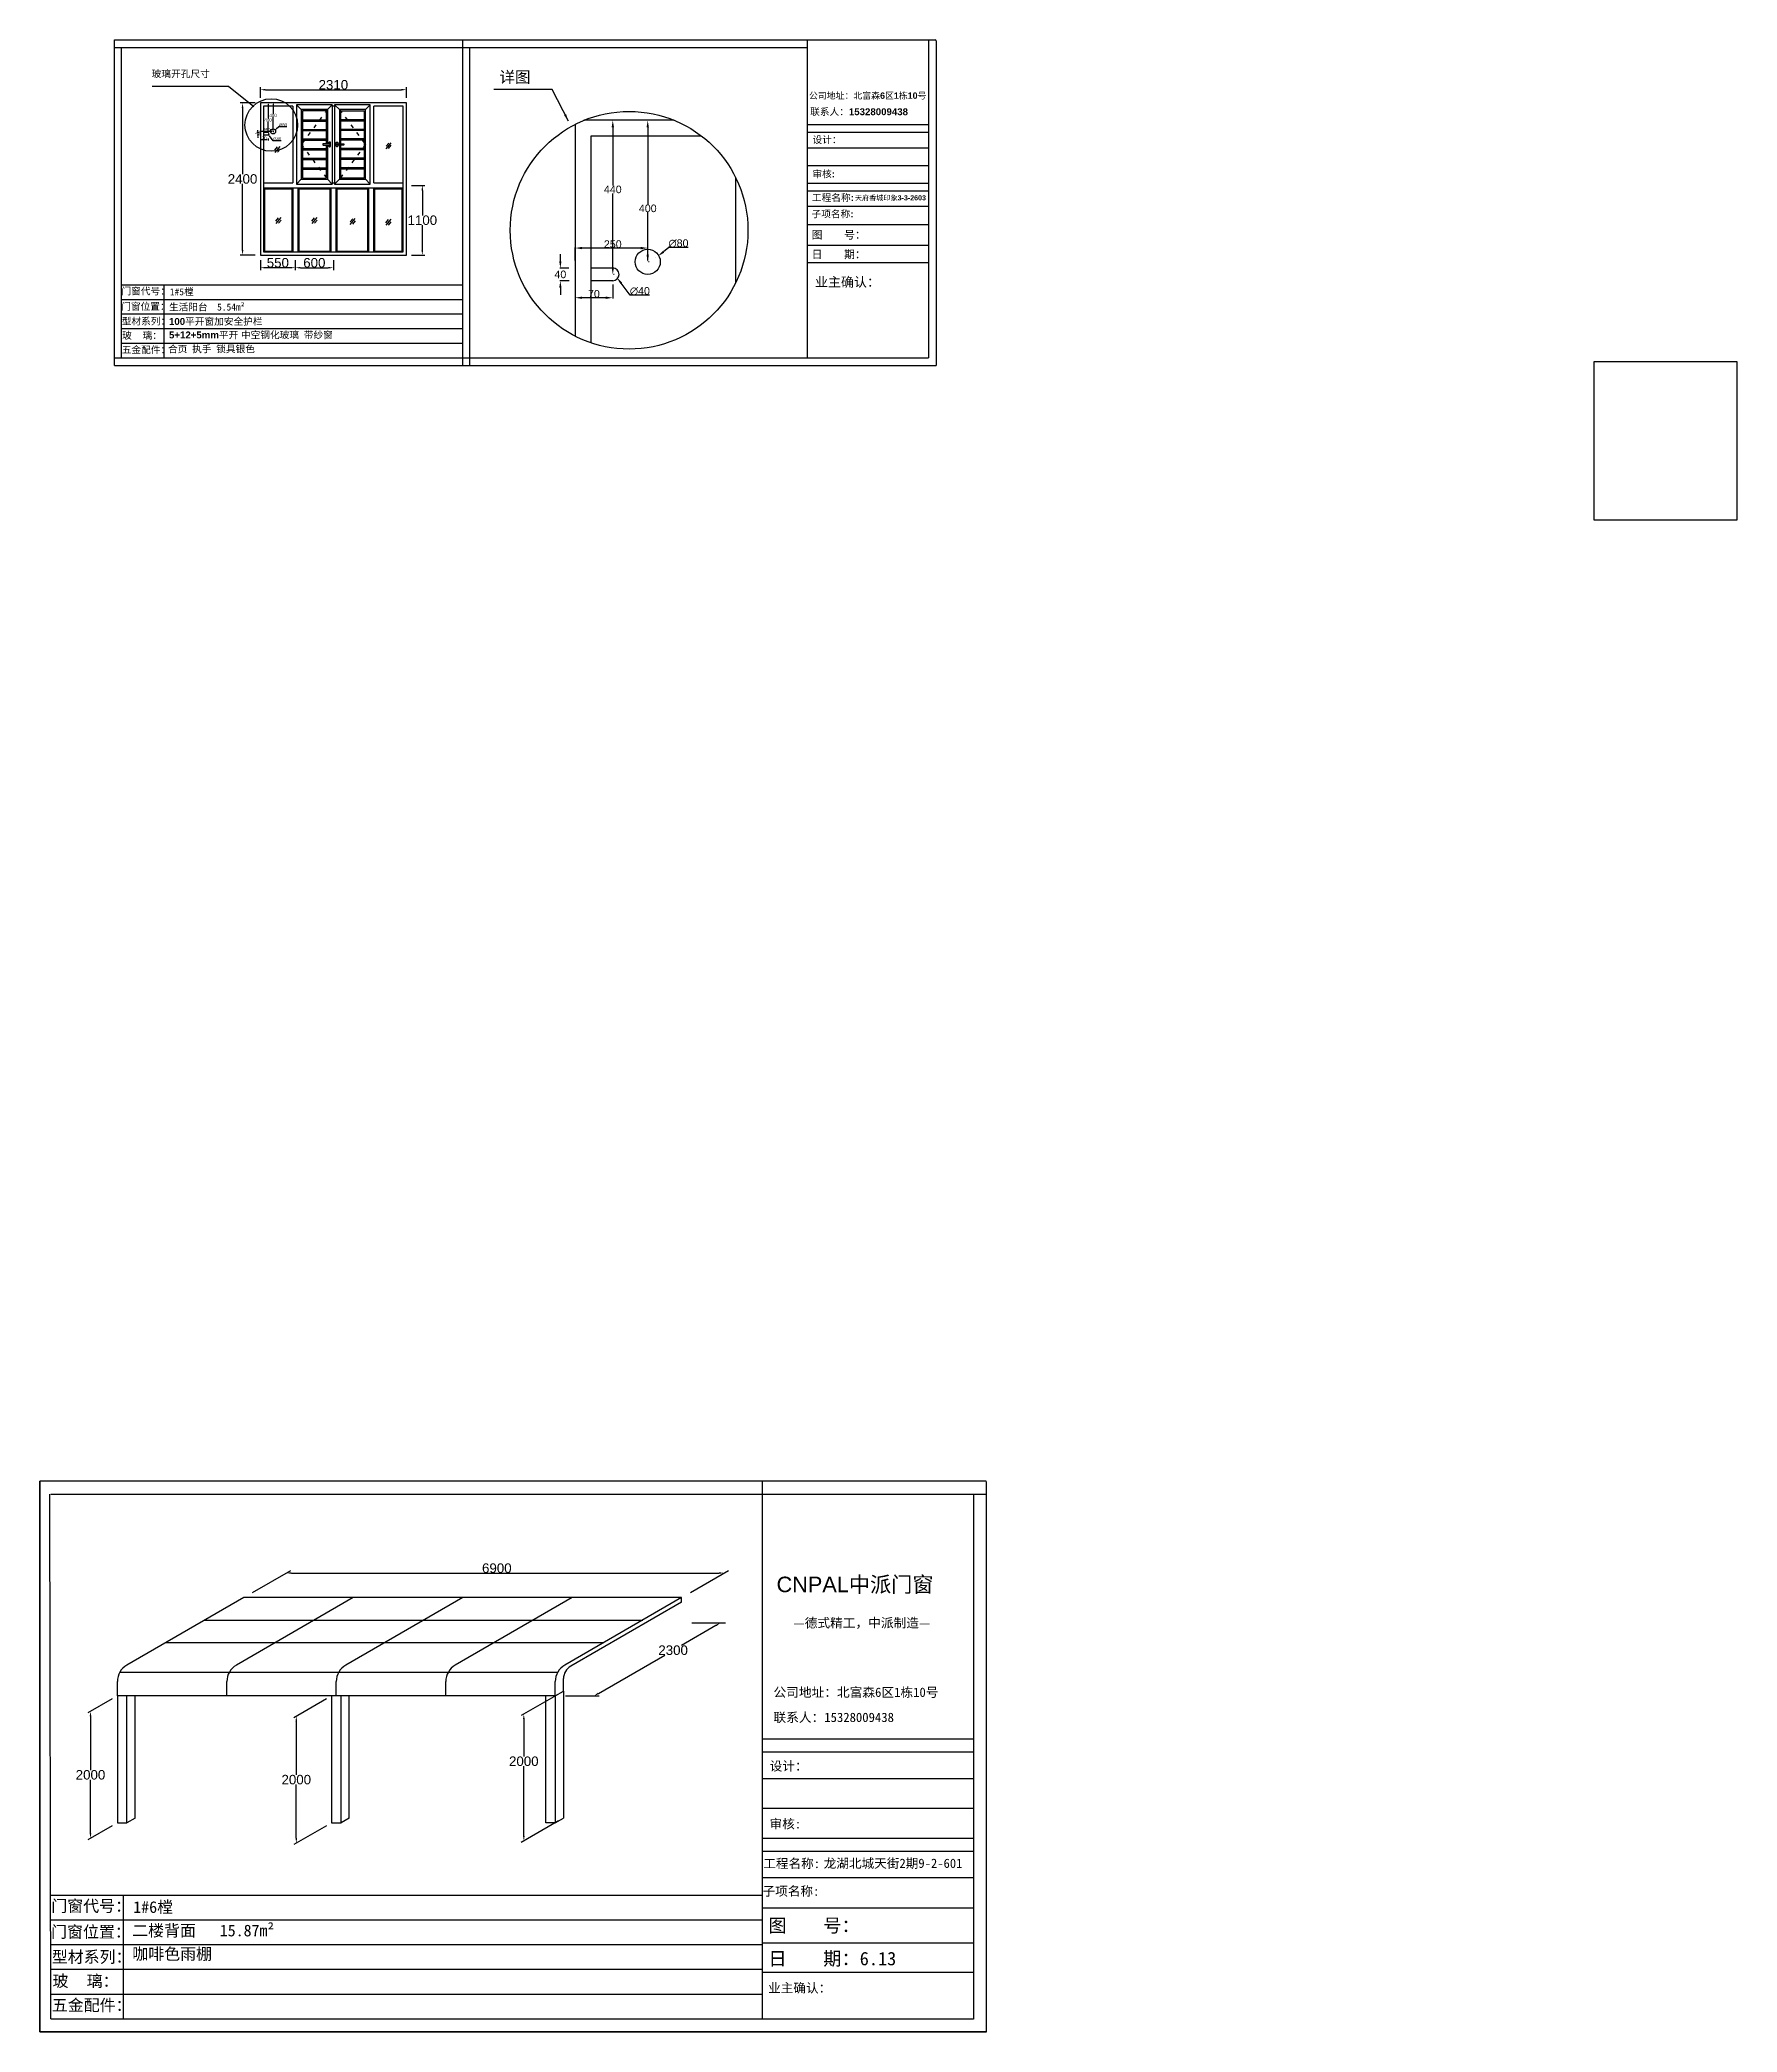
# Model space of a CAD drawing. Header units: inches. Extents: x -138455 to 599497, y -747149 to 13167.
# Drawn here: x 232250 to 258996, y -112928 to -81530 of the extents above; entities that cross this region are included whole.
import ezdxf

# ---------------------------------------------------------------- set-up
doc = ezdxf.new("R2010")
doc.units = ezdxf.units.IN
doc.header["$MEASUREMENT"] = 0
doc.header["$PDMODE"] = 35
doc.header["$PDSIZE"] = -3
doc.linetypes.add('ACAD_ISO03W100', pattern=[30, 12, -18])
doc.layers.add('0 @ 1', color=7, linetype='Continuous')
doc.styles.add('Annotative', font='arialbd.ttf')
doc.styles.add('MtXpl_', font='')
doc.styles.get("Standard").update_dxf_attribs({"font": 'arial.ttf'})
doc.styles.get('MtXpl_').set_extended_font_data('SimSun')
doc.dimstyles.get("Standard").update_dxf_attribs({"dimtxt": 80, "dimasz": 70, "dimexe": 40, "dimexo": 80, "dimgap": 0, "dimtad": 1, "dimtih": 1, "dimtoh": 1, "dimdec": 0, "dimzin": 0, "dimdsep": 46, "dimtxsty": 'Standard', "dimcen": 0.09, "dimadec": 0, "dimazin": 0, "dimtfac": 1, "dimtdec": 0, "dimtofl": 0, "dimtmove": 0, "dimatfit": 3, "dimfxl": 0, "dimtolj": 1, "dimtzin": 0, "dimarcsym": 0})

# ---------------------------------------------------------------- blocks, each defined once
blk = doc.blocks.new('*D203')
at = {"color": 0, "lineweight": -2, "transparency": 16777216}
for p, q in [((241498, -91207), (241498, -91365)), ((241968, -91325), (241578, -91325)), ((242048, -91207), (242048, -91365))]:
    blk.add_line(p, q, dxfattribs=at)
at = {"color": 0, "transparency": 16777216}
for points in [[(241578, -91312), (241578, -91338), (241498, -91325)], [(241968, -91312), (241968, -91338), (242048, -91325)]]:
    blk.add_solid(points, dxfattribs=at)
at = {"layer": 'Defpoints', "color": 0, "transparency": 16777216}
for p in [(241498, -91127), (241498, -91325), (242048, -91127)]:
    blk.add_point(p, dxfattribs=at)
at = {"color": 0, "transparency": 16777216, "insert": (241773, -91248), "char_height": 150, "attachment_point": 5}
blk.add_mtext('\\A1;550', dxfattribs=at)
blk = doc.blocks.new('*D204')
at = {"color": 0, "lineweight": -2, "transparency": 16777216}
for p, q in [((243878, -90027), (244090, -90027)), ((244050, -90107), (244050, -90500)), ((244050, -91047), (244050, -90653)), ((243878, -91127), (244090, -91127))]:
    blk.add_line(p, q, dxfattribs=at)
at = {"color": 0, "transparency": 16777216}
for points in [[(244036, -90107), (244063, -90107), (244050, -90027)], [(244036, -91047), (244063, -91047), (244050, -91127)]]:
    blk.add_solid(points, dxfattribs=at)
at = {"layer": 'Defpoints', "color": 0, "transparency": 16777216}
for p in [(243798, -90027), (243798, -91127), (244050, -91127)]:
    blk.add_point(p, dxfattribs=at)
at = {"color": 0, "transparency": 16777216, "insert": (244050, -90577), "char_height": 150, "attachment_point": 5}
blk.add_mtext('\\A1;1100', dxfattribs=at)
blk = doc.blocks.new('*D205')
at = {"color": 0, "lineweight": -2, "transparency": 16777216}
for p, q in [((241498, -88647), (241498, -88480)), ((241578, -88520), (243718, -88520)), ((243798, -88647), (243798, -88480))]:
    blk.add_line(p, q, dxfattribs=at)
at = {"color": 0, "transparency": 16777216}
for points in [[(241578, -88506), (241578, -88533), (241498, -88520)], [(243718, -88506), (243718, -88533), (243798, -88520)]]:
    blk.add_solid(points, dxfattribs=at)
at = {"layer": 'Defpoints', "color": 0, "transparency": 16777216}
for p in [(243798, -88520), (241498, -88727), (243798, -88727)]:
    blk.add_point(p, dxfattribs=at)
at = {"color": 0, "transparency": 16777216, "insert": (242648, -88443), "char_height": 150, "attachment_point": 5}
blk.add_mtext('\\A1;2310', dxfattribs=at)
blk = doc.blocks.new('123as')
at = {"color": 0}
for p, q in [((90189, 51387), (90252, 51462)), ((90194, 51330), (90312, 51470)), ((90251, 51335), (90314, 51410))]:
    blk.add_line(p, q, dxfattribs=at)
blk = doc.blocks.new('dzcs')
blk.add_lwpolyline([(142096, -3328), (142196, -3328, 0.414214), (142206, -3318), (142206, -3318, 0.414214), (142196, -3308), (142096, -3308, 0.414214), (142086, -3318), (142086, -3318, 0.414214)], format="xyb", close=True)
blk.add_lwpolyline([(142182, -3328), (142182, -3342, 0.414214), (142196, -3355), (142196, -3355, 0.414214), (142209, -3342), (142209, -3294, 0.414214), (142196, -3280), (142196, -3280, 0.414214), (142182, -3294), (142182, -3308)], format="xyb")
blk = doc.blocks.new('*D193')
at = {"color": 0, "lineweight": -2, "transparency": 16777216}
for p, q in [((241418, -88727), (241177, -88727)), ((241217, -88807), (241217, -89850)), ((241217, -91047), (241217, -90003)), ((241418, -91127), (241177, -91127))]:
    blk.add_line(p, q, dxfattribs=at)
at = {"color": 0, "transparency": 16777216}
for points in [[(241204, -88807), (241230, -88807), (241217, -88727)], [(241204, -91047), (241230, -91047), (241217, -91127)]]:
    blk.add_solid(points, dxfattribs=at)
at = {"layer": 'Defpoints', "color": 0, "transparency": 16777216}
for p in [(241498, -88727), (241217, -91127), (241498, -91127)]:
    blk.add_point(p, dxfattribs=at)
at = {"color": 0, "transparency": 16777216, "insert": (241217, -89927), "char_height": 150, "attachment_point": 5}
blk.add_mtext('\\A1;2400', dxfattribs=at)
blk = doc.blocks.new('*D194')
at = {"color": 0, "lineweight": -2, "transparency": 16777216}
for p, q in [((242048, -91287), (242048, -91365)), ((242128, -91325), (242568, -91325)), ((242648, -91207), (242648, -91365))]:
    blk.add_line(p, q, dxfattribs=at)
at = {"color": 0, "transparency": 16777216}
for points in [[(242128, -91312), (242128, -91338), (242048, -91325)], [(242568, -91312), (242568, -91338), (242648, -91325)]]:
    blk.add_solid(points, dxfattribs=at)
at = {"layer": 'Defpoints', "color": 0, "transparency": 16777216}
for p in [(242048, -91207), (242648, -91127), (242648, -91325)]:
    blk.add_point(p, dxfattribs=at)
at = {"color": 0, "transparency": 16777216, "insert": (242348, -91248), "char_height": 150, "attachment_point": 5}
blk.add_mtext('\\A1;600', dxfattribs=at)
blk = doc.blocks.new('*D206')
at = {"color": 0, "lineweight": -2, "transparency": 16777216}
for p, q in [((241789, -89105), (241745, -89140)), ((241915, -89105), (241789, -89105)), ((241698, -89177), (241698, -89177)), ((241698, -89177), (241698, -89177))]:
    blk.add_line(p, q, dxfattribs=at)
at = {"color": 0, "transparency": 16777216}
blk.add_solid([(241743, -89137), (241747, -89142), (241729, -89152)], dxfattribs=at)
at = {"layer": 'Defpoints', "color": 0, "transparency": 16777216}
for p in [(241729, -89152), (241667, -89202)]:
    blk.add_point(p, dxfattribs=at)
at = {"color": 0, "transparency": 16777216, "insert": (241852, -89078), "char_height": 50, "attachment_point": 5}
blk.add_mtext('\\A1;∅80', dxfattribs=at)
blk = doc.blocks.new('*D207')
at = {"color": 0, "lineweight": -2, "transparency": 16777216}
for p, q in [((241618, -89217), (241618, -89217)), ((241618, -89217), (241618, -89217)), ((241699, -89324), (241642, -89249)), ((241825, -89324), (241699, -89324))]:
    blk.add_line(p, q, dxfattribs=at)
at = {"color": 0, "transparency": 16777216}
blk.add_solid([(241645, -89247), (241640, -89251), (241630, -89233)], dxfattribs=at)
at = {"layer": 'Defpoints', "color": 0, "transparency": 16777216}
for p in [(241606, -89201), (241630, -89233)]:
    blk.add_point(p, dxfattribs=at)
at = {"color": 0, "transparency": 16777216, "insert": (241762, -89297), "char_height": 50, "attachment_point": 5}
blk.add_mtext('\\A1;∅40', dxfattribs=at)
blk = doc.blocks.new('*D198')
at = {"color": 0, "lineweight": -2, "transparency": 16777216}
for p, q in [((241698, -88727), (241708, -88727)), ((241698, -88747), (241698, -88899)), ((241698, -89157), (241698, -88950)), ((241698, -89177), (241708, -89177))]:
    blk.add_line(p, q, dxfattribs=at)
at = {"color": 0, "transparency": 16777216}
for points in [[(241695, -88747), (241701, -88747), (241698, -88727)], [(241695, -89157), (241701, -89157), (241698, -89177)]]:
    blk.add_solid(points, dxfattribs=at)
at = {"layer": 'Defpoints', "color": 0, "transparency": 16777216}
for p in [(241698, -88727), (241698, -88727), (241698, -89177)]:
    blk.add_point(p, dxfattribs=at)
at = {"color": 0, "transparency": 16777216, "insert": (241698, -88925), "char_height": 50, "attachment_point": 5}
blk.add_mtext('\\A1;400', dxfattribs=at)
blk = doc.blocks.new('*D199')
at = {"color": 0, "lineweight": -2, "transparency": 16777216}
for p, q in [((241498, -89177), (241498, -89167)), ((241698, -89177), (241698, -89167)), ((241678, -89177), (241518, -89177))]:
    blk.add_line(p, q, dxfattribs=at)
at = {"color": 0, "transparency": 16777216}
for points in [[(241518, -89173), (241518, -89180), (241498, -89177)], [(241678, -89173), (241678, -89180), (241698, -89177)]]:
    blk.add_solid(points, dxfattribs=at)
at = {"layer": 'Defpoints', "color": 0, "transparency": 16777216}
for p in [(241498, -89177), (241498, -89177), (241698, -89177)]:
    blk.add_point(p, dxfattribs=at)
at = {"color": 0, "transparency": 16777216, "insert": (241598, -89151), "char_height": 50, "attachment_point": 5}
blk.add_mtext('\\A1;250', dxfattribs=at)
blk = doc.blocks.new('*D201')
at = {"color": 0, "lineweight": -2, "transparency": 16777216}
for p, q in [((247051, -89112), (247051, -90031)), ((247071, -89002), (247061, -89002)), ((247051, -91321), (247051, -90154)), ((247071, -91431), (247061, -91431))]:
    blk.add_line(p, q, dxfattribs=at)
at = {"color": 0, "transparency": 16777216}
for points in [[(247033, -89112), (247070, -89112), (247051, -89002)], [(247033, -91321), (247070, -91321), (247051, -91431)]]:
    blk.add_solid(points, dxfattribs=at)
at = {"layer": 'Defpoints', "color": 0, "transparency": 16777216}
for p in [(247051, -89002), (247051, -89002), (247051, -91431)]:
    blk.add_point(p, dxfattribs=at)
at = {"color": 0, "transparency": 16777216, "insert": (247051, -90092), "char_height": 80, "attachment_point": 5}
blk.add_mtext('\\A1;{\\H1.5x;440}', dxfattribs=at)
blk = doc.blocks.new('*D200')
at = {"color": 0, "lineweight": -2, "transparency": 16777216}
for p, q in [((241457, -89177), (241457, -89157)), ((241477, -89197), (241447, -89197)), ((241477, -89237), (241447, -89237)), ((241457, -89257), (241457, -89277))]:
    blk.add_line(p, q, dxfattribs=at)
at = {"color": 0, "transparency": 16777216}
for points in [[(241454, -89177), (241461, -89177), (241457, -89197)], [(241454, -89257), (241461, -89257), (241457, -89237)]]:
    blk.add_solid(points, dxfattribs=at)
at = {"layer": 'Defpoints', "color": 0, "transparency": 16777216}
for p in [(241457, -89237), (241540, -89197), (241540, -89237)]:
    blk.add_point(p, dxfattribs=at)
at = {"color": 0, "transparency": 16777216, "insert": (241457, -89205), "char_height": 50, "attachment_point": 5}
blk.add_mtext('\\A1;40', dxfattribs=at)
blk = doc.blocks.new('*D208')
at = {"color": 0, "lineweight": -2, "transparency": 16777216}
for p, q in [((247602, -89112), (247602, -90328)), ((247622, -89002), (247612, -89002)), ((247602, -91122), (247602, -90451)), ((247622, -91232), (247612, -91232))]:
    blk.add_line(p, q, dxfattribs=at)
at = {"color": 0, "transparency": 16777216}
for points in [[(247583, -89112), (247620, -89112), (247602, -89002)], [(247583, -91122), (247620, -91122), (247602, -91232)]]:
    blk.add_solid(points, dxfattribs=at)
at = {"layer": 'Defpoints', "color": 0, "transparency": 16777216}
for p in [(247602, -89002), (247602, -89002), (247602, -91232)]:
    blk.add_point(p, dxfattribs=at)
at = {"color": 0, "transparency": 16777216, "insert": (247602, -90390), "char_height": 80, "attachment_point": 5}
blk.add_mtext('\\A1;{\\H1.5x;400}', dxfattribs=at)
blk = doc.blocks.new('*D195')
at = {"color": 0, "lineweight": -2, "transparency": 16777216}
for p, q in [((246359, -91332), (246215, -91332)), ((246225, -91222), (246225, -91112)), ((246363, -91530), (246215, -91530)), ((246225, -91640), (246225, -91750))]:
    blk.add_line(p, q, dxfattribs=at)
at = {"color": 0, "transparency": 16777216}
for points in [[(246207, -91222), (246243, -91222), (246225, -91332)], [(246207, -91640), (246243, -91640), (246225, -91530)]]:
    blk.add_solid(points, dxfattribs=at)
at = {"layer": 'Defpoints', "color": 0, "transparency": 16777216}
for p in [(246379, -91332), (246225, -91530), (246383, -91530)]:
    blk.add_point(p, dxfattribs=at)
at = {"color": 0, "transparency": 16777216, "insert": (246225, -91431), "char_height": 80, "attachment_point": 5}
blk.add_mtext('\\A1;{\\H1.5x;40}', dxfattribs=at)
blk = doc.blocks.new('*D196')
at = {"color": 0, "lineweight": -2, "transparency": 16777216}
for p, q in [((247935, -91007), (247849, -91075)), ((248237, -91007), (247935, -91007)), ((247731, -91168), (247731, -91168)), ((247731, -91168), (247731, -91168))]:
    blk.add_line(p, q, dxfattribs=at)
at = {"color": 0, "transparency": 16777216}
blk.add_solid([(247838, -91061), (247860, -91090), (247763, -91143)], dxfattribs=at)
at = {"layer": 'Defpoints', "color": 0, "transparency": 16777216}
for p in [(247700, -91193), (247763, -91143)]:
    blk.add_point(p, dxfattribs=at)
at = {"color": 0, "transparency": 16777216, "insert": (248086, -90942), "char_height": 80, "attachment_point": 5}
blk.add_mtext('\\A1;{\\H1.5x;∅80}', dxfattribs=at)
blk = doc.blocks.new('*D197')
at = {"color": 0, "lineweight": -2, "transparency": 16777216}
for p, q in [((247103, -91464), (247104, -91464)), ((247104, -91464), (247104, -91464)), ((247327, -91758), (247182, -91568)), ((247629, -91758), (247327, -91758))]:
    blk.add_line(p, q, dxfattribs=at)
at = {"color": 0, "transparency": 16777216}
blk.add_solid([(247197, -91556), (247168, -91579), (247116, -91480)], dxfattribs=at)
at = {"layer": 'Defpoints', "color": 0, "transparency": 16777216}
for p in [(247091, -91448), (247116, -91480)]:
    blk.add_point(p, dxfattribs=at)
at = {"color": 0, "transparency": 16777216, "insert": (247478, -91694), "char_height": 80, "attachment_point": 5}
blk.add_mtext('\\A1;{\\H1.5x;∅40}', dxfattribs=at)
blk = doc.blocks.new('*D202')
at = {"color": 0, "lineweight": -2, "transparency": 16777216}
for p, q in [((241498, -89291), (241498, -89321)), ((241598, -89311), (241518, -89311)), ((241618, -89291), (241618, -89321))]:
    blk.add_line(p, q, dxfattribs=at)
at = {"color": 0, "transparency": 16777216}
for points in [[(241518, -89307), (241518, -89314), (241498, -89311)], [(241598, -89307), (241598, -89314), (241618, -89311)]]:
    blk.add_solid(points, dxfattribs=at)
at = {"layer": 'Defpoints', "color": 0, "transparency": 16777216}
for p in [(241498, -89217), (241498, -89311), (241618, -89217)]:
    blk.add_point(p, dxfattribs=at)
at = {"color": 0, "transparency": 16777216, "insert": (241558, -89285), "char_height": 50, "attachment_point": 5}
blk.add_mtext('\\A1;70', dxfattribs=at)
blk = doc.blocks.new('*D209')
at = {"color": 0, "lineweight": -2, "transparency": 16777216}
for p, q in [((246457, -91451), (246457, -91808)), ((247051, -91590), (247051, -91808)), ((246941, -91798), (246567, -91798))]:
    blk.add_line(p, q, dxfattribs=at)
at = {"color": 0, "transparency": 16777216}
for points in [[(246567, -91780), (246567, -91817), (246457, -91798)], [(246941, -91780), (246941, -91817), (247051, -91798)]]:
    blk.add_solid(points, dxfattribs=at)
at = {"layer": 'Defpoints', "color": 0, "transparency": 16777216}
for p in [(246457, -91431), (247051, -91570), (246457, -91798)]:
    blk.add_point(p, dxfattribs=at)
at = {"color": 0, "transparency": 16777216, "insert": (246754, -91737), "char_height": 80, "attachment_point": 5}
blk.add_mtext('\\A1;{\\H1.5x;70}', dxfattribs=at)
blk = doc.blocks.new('*D210')
at = {"color": 0, "lineweight": -2, "transparency": 16777216}
for p, q in [((246457, -91212), (246457, -91005)), ((247492, -91015), (246567, -91015)), ((247602, -91212), (247602, -91005))]:
    blk.add_line(p, q, dxfattribs=at)
at = {"color": 0, "transparency": 16777216}
for points in [[(246567, -90997), (246567, -91034), (246457, -91015)], [(247492, -90997), (247492, -91034), (247602, -91015)]]:
    blk.add_solid(points, dxfattribs=at)
at = {"layer": 'Defpoints', "color": 0, "transparency": 16777216}
for p in [(246457, -91015), (246457, -91232), (247602, -91232)]:
    blk.add_point(p, dxfattribs=at)
at = {"color": 0, "transparency": 16777216, "insert": (247051, -90954), "char_height": 80, "attachment_point": 5}
blk.add_mtext('\\A1;{\\H1.5x;250}', dxfattribs=at)
blk = doc.blocks.new('*D211')
at = {"color": 0, "lineweight": -2, "transparency": 16777216}
for p, q in [((241618, -88727), (241628, -88727)), ((241618, -88747), (241618, -88972)), ((241618, -89197), (241618, -89023)), ((241618, -89217), (241628, -89217))]:
    blk.add_line(p, q, dxfattribs=at)
at = {"color": 0, "transparency": 16777216}
for points in [[(241615, -88747), (241621, -88747), (241618, -88727)], [(241615, -89197), (241621, -89197), (241618, -89217)]]:
    blk.add_solid(points, dxfattribs=at)
at = {"layer": 'Defpoints', "color": 0, "transparency": 16777216}
for p in [(241618, -88727), (241618, -88727), (241618, -89217)]:
    blk.add_point(p, dxfattribs=at)
at = {"color": 0, "transparency": 16777216, "insert": (241618, -88997), "char_height": 50, "attachment_point": 5}
blk.add_mtext('\\A1;440', dxfattribs=at)
blk = doc.blocks.new('*D667')
at = {"color": 0, "lineweight": -2, "transparency": 16777216}
for p, q in [((242904, -106519), (242362, -106832)), ((242524, -106479), (243054, -106479)), ((241051, -107589), (242097, -106985)), ((240532, -107629), (241062, -107629))]:
    blk.add_line(p, q, dxfattribs=at)
at = {"color": 0, "transparency": 16777216}
for points in [[(242898, -106507), (242911, -106530), (242974, -106479)], [(241044, -107577), (241058, -107600), (240982, -107629)]]:
    blk.add_solid(points, dxfattribs=at)
at = {"layer": 'Defpoints', "color": 0, "transparency": 16777216}
for p in [(242364, -106479), (242974, -106479), (240372, -107629)]:
    blk.add_point(p, dxfattribs=at)
at = {"color": 0, "transparency": 16777216, "insert": (242229, -106909), "char_height": 150, "attachment_point": 5}
blk.add_mtext('\\A1;2300', dxfattribs=at)
blk = doc.blocks.new('*D668')
at = {"color": 0, "lineweight": -2, "transparency": 16777216}
for p, q in [((235602, -105999), (236203, -105652)), ((236213, -105692), (242953, -105692)), ((242502, -105999), (243103, -105652))]:
    blk.add_line(p, q, dxfattribs=at)
at = {"color": 0, "transparency": 16777216}
for points in [[(236213, -105679), (236213, -105705), (236133, -105692)], [(242953, -105679), (242953, -105705), (243033, -105692)]]:
    blk.add_solid(points, dxfattribs=at)
at = {"layer": 'Defpoints', "color": 0, "transparency": 16777216}
for p in [(243033, -105692), (235464, -106079), (242364, -106079)]:
    blk.add_point(p, dxfattribs=at)
at = {"color": 0, "transparency": 16777216, "insert": (239451, -105616), "char_height": 150, "attachment_point": 5}
blk.add_mtext('\\A1;6900', dxfattribs=at)
blk = doc.blocks.new('*D669')
at = {"color": 0, "lineweight": -2, "transparency": 16777216}
for p, q in [((233392, -107675), (233008, -107896)), ((233048, -107953), (233048, -108797)), ((233048, -109793), (233048, -108950)), ((233392, -109675), (233008, -109896))]:
    blk.add_line(p, q, dxfattribs=at)
at = {"color": 0, "transparency": 16777216}
for points in [[(233035, -107953), (233062, -107953), (233048, -107873)], [(233035, -109793), (233062, -109793), (233048, -109873)]]:
    blk.add_solid(points, dxfattribs=at)
at = {"layer": 'Defpoints', "color": 0, "transparency": 16777216}
for p in [(233472, -107629), (233048, -107873), (233472, -109629)]:
    blk.add_point(p, dxfattribs=at)
at = {"color": 0, "transparency": 16777216, "insert": (233048, -108873), "char_height": 150, "attachment_point": 5}
blk.add_mtext('\\A1;2000', dxfattribs=at)
blk = doc.blocks.new('*D670')
at = {"color": 0, "lineweight": -2, "transparency": 16777216}
for p, q in [((240422, -107600), (239836, -107938)), ((239876, -107995), (239876, -108582)), ((239876, -109835), (239876, -108735)), ((240422, -109600), (239836, -109938))]:
    blk.add_line(p, q, dxfattribs=at)
at = {"color": 0, "transparency": 16777216}
for points in [[(239863, -107995), (239890, -107995), (239876, -107915)], [(239863, -109835), (239890, -109835), (239876, -109915)]]:
    blk.add_solid(points, dxfattribs=at)
at = {"layer": 'Defpoints', "color": 0, "transparency": 16777216}
for p in [(240502, -107554), (240502, -109554), (239876, -109915)]:
    blk.add_point(p, dxfattribs=at)
at = {"color": 0, "transparency": 16777216, "insert": (239876, -108659), "char_height": 150, "attachment_point": 5}
blk.add_mtext('\\A1;2000', dxfattribs=at)
blk = doc.blocks.new('*D678')
at = {"color": 0, "lineweight": -2, "transparency": 16777216}
for p, q in [((236767, -107675), (236251, -107973)), ((236291, -108029), (236291, -108873)), ((236291, -109869), (236291, -109026)), ((236767, -109675), (236251, -109973))]:
    blk.add_line(p, q, dxfattribs=at)
at = {"color": 0, "transparency": 16777216}
for points in [[(236278, -108029), (236305, -108029), (236291, -107949)], [(236278, -109869), (236305, -109869), (236291, -109949)]]:
    blk.add_solid(points, dxfattribs=at)
at = {"layer": 'Defpoints', "color": 0, "transparency": 16777216}
for p in [(236847, -107629), (236847, -109629), (236291, -109949)]:
    blk.add_point(p, dxfattribs=at)
at = {"color": 0, "transparency": 16777216, "insert": (236291, -108949), "char_height": 150, "attachment_point": 5}
blk.add_mtext('\\A1;2000', dxfattribs=at)
blk = doc.blocks.new('nn2121asd')
for p, q in [((239201.4, -87734), (252130.7, -87734)), ((239201.4, -92866.6), (239201.4, -87734)), ((239201.4, -87855), (244688.3, -87855)), ((239304.2, -87855), (239304.2, -92745.5)), ((244688.3, -92866.6), (244688.3, -87734)), ((244688.3, -87855), (250115, -87855)), ((244791.1, -87855), (244791.1, -92866.6)), ((250115, -87734), (250115, -92745.5)), ((252025.2, -87734), (252025.2, -92745.5)), ((252145.7, -87749), (252145.7, -92866.6)), ((243798, -88726.8), (241498, -88726.8)), ((241498, -88726.8), (241498, -91126.8)), ((242008, -88776.8), (241548, -88776.8)), ((241548, -88776.8), (241548, -91076.8)), ((242008, -88776.8), (242008, -89986.8)), ((242628, -88756.8), (242068, -88756.8)), ((242068, -88756.8), (242068, -90006.8)), ((242143, -88831.8), (242068, -88756.8)), ((242553, -88831.8), (242143, -88831.8)), ((242143, -88831.8), (242143, -89931.8)), ((242533, -88851.8), (242163, -88851.8)), ((242163, -88851.8), (242163, -89911.8)), ((242533, -88851.8), (242533, -89371.8)), ((242553, -88831.8), (242628, -88756.8)), ((242553, -88831.8), (242553, -89371.8)), ((242628, -88756.8), (242628, -90006.8)), ((242668, -88776.8), (242628, -88776.8)), ((243228, -88756.8), (242668, -88756.8)), ((242668, -88756.8), (242668, -90006.8)), ((242743, -88831.8), (242668, -88756.8)), ((243153, -88831.8), (242743, -88831.8)), ((242743, -88831.8), (242743, -89371.8)), ((242763, -88851.8), (243133, -88851.8)), ((242763, -88851.8), (242763, -89371.8)), ((243133, -88851.8), (243133, -89911.8)), ((243153, -88831.8), (243228, -88756.8)), ((243153, -89931.8), (243153, -88831.8)), ((243228, -90006.8), (243228, -88756.8)), ((243288, -89986.8), (243288, -88776.8)), ((243748, -88776.8), (243288, -88776.8)), ((243748, -91076.8), (243748, -88776.8)), ((243798, -91126.8), (243798, -88726.8)), ((242163, -88993.2), (242533, -88993.2)), ((242163, -89013.2), (242533, -89013.2)), ((242163, -89144.6), (242533, -89144.6)), ((242163, -89164.6), (242533, -89164.6)), ((243133, -88993.2), (242763, -88993.2)), ((243133, -89013.2), (242763, -89013.2)), ((243133, -89144.6), (242763, -89144.6)), ((243133, -89164.6), (242763, -89164.6)), ((246456.7, -89066.3), (246456.7, -92402.8)), ((248020.6, -89002.1), (246596.4, -89002.1)), ((250115, -89066.9), (252025.2, -89066.9)), ((241618, -89196.8), (241548, -89196.8)), ((241618, -89236.8), (241548, -89236.8)), ((242163, -89296), (242533, -89296)), ((242163, -89316), (242533, -89316)), ((242163, -89447.5), (242533, -89447.5)), ((242163, -89467.5), (242533, -89467.5)), ((242533, -89391.8), (242533, -89911.8)), ((242553, -89391.8), (242553, -89931.8)), ((242743, -89391.8), (242743, -89931.8)), ((243133, -89296), (242763, -89296)), ((243133, -89316), (242763, -89316)), ((242763, -89391.8), (242763, -89911.8)), ((243133, -89447.5), (242763, -89447.5)), ((243133, -89467.5), (242763, -89467.5)), ((248450.6, -89249.9), (246704.5, -89249.9)), ((246704.5, -89249.9), (246704.5, -92507.6)), ((250115, -89187.5), (252025.2, -89187.5)), ((250115, -89436), (252025.2, -89436)), ((242163, -89598.9), (242533, -89598.9)), ((242163, -89618.9), (242533, -89618.9)), ((242163, -89750.3), (242533, -89750.3)), ((242163, -89770.3), (242533, -89770.3)), ((243133, -89598.9), (242763, -89598.9)), ((243133, -89618.9), (242763, -89618.9)), ((243133, -89750.3), (242763, -89750.3)), ((243133, -89770.3), (242763, -89770.3)), ((250115, -89712.4), (252025.2, -89712.4)), ((241548, -89986.8), (242008, -89986.8)), ((241548, -90066.8), (243748, -90066.8)), ((241563, -90081.8), (241548, -90066.8)), ((241563, -90081.8), (241993, -90081.8)), ((241563, -90081.8), (241563, -91061.8)), ((241993, -90081.8), (242008, -90066.8)), ((241993, -90081.8), (241993, -91061.8)), ((242008, -90066.8), (242008, -91076.8)), ((242068, -90006.8), (242143, -89931.8)), ((242068, -90006.8), (242628, -90006.8)), ((242088, -90066.8), (242088, -91076.8)), ((242103, -90081.8), (242088, -90066.8)), ((242103, -90081.8), (242593, -90081.8)), ((242103, -90081.8), (242103, -91061.8)), ((242143, -89931.8), (242553, -89931.8)), ((242163, -89911.8), (242533, -89911.8)), ((242553, -89931.8), (242628, -90006.8)), ((242593, -90081.8), (242608, -90066.8)), ((242593, -90081.8), (242593, -91061.8)), ((242608, -90066.8), (242608, -91076.8)), ((242628, -89986.8), (242668, -89986.8)), ((242743, -89931.8), (242668, -90006.8)), ((242668, -90006.8), (243228, -90006.8)), ((242688, -90066.8), (242688, -91076.8)), ((242703, -90081.8), (242688, -90066.8)), ((242703, -90081.8), (243193, -90081.8)), ((242703, -90081.8), (242703, -91061.8)), ((242743, -89931.8), (243153, -89931.8)), ((243133, -89911.8), (242763, -89911.8)), ((243153, -89931.8), (243228, -90006.8)), ((243193, -90081.8), (243208, -90066.8)), ((243193, -91061.8), (243193, -90081.8)), ((243208, -91076.8), (243208, -90066.8)), ((243288, -89986.8), (243748, -89986.8)), ((243288, -91076.8), (243288, -90066.8)), ((243303, -90081.8), (243288, -90066.8)), ((243303, -90081.8), (243733, -90081.8)), ((243303, -91061.8), (243303, -90081.8)), ((243733, -90081.8), (243748, -90066.8)), ((243733, -91061.8), (243733, -90081.8)), ((248984.5, -89898.1), (248984.5, -91571.1)), ((250115, -89993.1), (252025.2, -89993.1)), ((250115, -90113.7), (252025.2, -90113.7)), ((250115, -90357.4), (252025.2, -90357.4)), ((250115, -90643.1), (252025.2, -90643.1)), ((250115, -90967.5), (252025.2, -90967.5)), ((241498, -91126.8), (243798, -91126.8)), ((241563, -91061.8), (241548, -91076.8)), ((241548, -91076.8), (243748, -91076.8)), ((241563, -91061.8), (241993, -91061.8)), ((241993, -91061.8), (242008, -91076.8)), ((242103, -91061.8), (242088, -91076.8)), ((242103, -91061.8), (242593, -91061.8)), ((242593, -91061.8), (242608, -91076.8)), ((242703, -91061.8), (242688, -91076.8)), ((242703, -91061.8), (243193, -91061.8)), ((243193, -91061.8), (243208, -91076.8)), ((243303, -91061.8), (243288, -91076.8)), ((243303, -91061.8), (243733, -91061.8)), ((243733, -91061.8), (243748, -91076.8)), ((247051.5, -91331.6), (246704.5, -91331.6)), ((250115, -91240.9), (252025.2, -91240.9)), ((239304.2, -91593.1), (244688.3, -91593.1)), ((239976.7, -91593.1), (239976.7, -92745.5)), ((247051.5, -91529.8), (246704.5, -91529.8)), ((239304.2, -91823.6), (244688.3, -91823.6)), ((239304.2, -92054.1), (244688.3, -92054.1)), ((239304.2, -92284.6), (244688.3, -92284.6)), ((239304.2, -92515), (244688.3, -92515)), ((239201.4, -92745.5), (244688.3, -92745.5)), ((239201.4, -92866.6), (244688.3, -92866.6)), ((239201.4, -92866.6), (252145.7, -92866.6)), ((239976.7, -92745.5), (252025.2, -92745.5))]:
    blk.add_line(p, q)
at = {"linetype": 'ACAD_ISO03W100', "ltscale": 5}
for points in [[(242553, -88831.8), (242143, -89381.8), (242553, -89931.8)], [(242743, -88831.8), (243153, -89381.8), (242743, -89931.8)]]:
    blk.add_lwpolyline(points, dxfattribs=at)
for centre, radius in [((241669.9, -89076.3), 414.6), ((241698, -89176.8), 40), ((247308.5, -90734.6), 1873.1), ((247601.7, -91232.5), 198.3)]:
    blk.add_circle(centre, radius)
for centre, radius, start in [((252130.7, -87749), 15, 0), ((241618, -89216.8), 20, 270), ((247051.5, -91430.7), 99.1, 270)]:
    blk.add_arc(centre, radius, start, 90)
at = {"xscale": 0.6684526412304121, "yscale": 0.6684526412304121, "zscale": 0.6684526412304121}
for p in [(181438.5, -123821.6), (183190.8, -123761.1), (181454.5, -124939.4), (182023.7, -124939.4), (182624.5, -124953.5), (183187.8, -124967.7)]:
    blk.add_blockref('123as', p, dxfattribs=at)
blk.add_blockref('dzcs', (100394.8, -86064))
at = {"xscale": -1}
blk.add_blockref('dzcs', (384901.2, -86064), dxfattribs=at)
at = {"style": 'MtXpl_'}
for s, height, p in [('图    号：', 124.96, (250185.6, -90868.4)), ('日    期：', 124.96, (250185.6, -91177.1)), ('业主确认：', 150, (250238.2, -91625.3))]:
    blk.add_text(s, height=height, dxfattribs=at).set_placement(p)
at = {"layer": '0 @ 1', "style": 'Annotative'}
for s, height, p in [('公司地址：北富森6区1栋10号', 100, (250142.9, -88663.3)), ('联系人：15328009438', 108.956, (250161.7, -88921.5)), ('设计：', 108.96, (250198.1, -89362.9)), ('审核:', 108.96, (250196.5, -89902)), ('子项名称:', 108.96, (250183, -90532.7)), ('工程名称:', 108.96, (250189.5, -90274.9)), ('天府香城印象3-3-2603', 80, (250867.3, -90263.9)), ('门窗代号：', 108.96, (239308.4, -91748.4)), ('门窗位置：', 108.96, (239306, -91989.5)), ('型材系列：', 108.96, (239312.9, -92222.7)), ('五金配件：', 108.96, (239313.1, -92673.2)), ('玻    璃：', 108.96, (239319.9, -92447.8))]:
    blk.add_text(s, height=height, dxfattribs=at).set_placement(p)
at = {"layer": '0 @ 1', "attachment_point": 1, "style": 'Annotative'}
for s, width, insert, char_height in [('{\\fSimSun|b1|i0|c134|p2;玻璃开孔尺寸}', 4396.385, (239785.1, -88214.7), 108.956), ('{\\fSimSun|b1|i0|c134|p2;详图}', 4396.385, (245264.3, -88231.5), 180), ('{\\fSimSun|b1|i0|c134|p2;1#5樘}', 4396.385, (240072, -91649.8), 108.956), ('{\\fSimSun|b1|i0|c134|p2;生活阳台  5.54m²}', 4396.385, (240057.8, -91890.9), 108.956), ('100{\\fSimSun|b1|i0|c134|p2;平开窗加安全护栏}', 4396.385, (240057.8, -92117.3), 108.956), ('{\\fSimSun|b1|i0|c134|p2;合页 执手 锁具银色}', 4396.385, (240043.3, -92551.6), 108.956), ('5+12+5mm{\\fSimSun|b1|i0|c134|p2;平开} {\\fSimSun|b1|i0|c134|p2;中空钢化玻璃 带纱窗}', 5972.399, (240057.8, -92330), 108.956)]:
    blk.add_mtext_dynamic_manual_height_columns(s, width=width, gutter_width=903.5, heights=[0], dxfattribs=dict(at, insert=insert, char_height=char_height))
for base, p1, p2, text, override, picture, middle in [((243798, -88519.8), (241498, -88726.8), (243798, -88726.8), '2310', {"dimtxt": 150, "dimasz": 80}, '*D205', (242648, -88443.2)), ((241498, -89176.8), (241697.9, -89176.8), (241498, -89176.8), '250', {"dimtxt": 50, "dimasz": 20, "dimexe": 10, "dimexo": 20, "dimfxl": 20, "dimfxlon": 1}, '*D199', (241598, -89151.2)), ((246456.7, -91798.4), (247051.5, -91569.8), (246456.7, -91430.7), '{\\H1.5x;70}', {"dimasz": 110, "dimexe": 10, "dimexo": 20, "dimfxl": 20}, '*D209', (246754.1, -91737.2))]:
    dim = blk.add_linear_dim(base=base, p1=p1, p2=p2, text=text, dimstyle='Standard', override=override)
    dim.commit()
    dim.dimension.update_dxf_attribs({"geometry": picture, "text_midpoint": middle})
for base, p1, p2, picture, middle in [((241217.1, -91126.8), (241498, -88726.8), (241498, -91126.8), '*D193', (241217.1, -89926.8)), ((244049.8, -91126.8), (243798, -90026.8), (243798, -91126.8), '*D204', (244049.8, -90576.8))]:
    dim = blk.add_linear_dim(base=base, p1=p1, p2=p2, angle=90, dimstyle='Standard', override={"dimtxt": 150, "dimasz": 80})
    dim.commit()
    dim.dimension.update_dxf_attribs({"geometry": picture, "text_midpoint": middle})
for base, p1, p2, text, override, picture, middle in [((241618, -88726.8), (241618, -89216.7), (241618, -88726.8), '440', {"dimtxt": 50, "dimasz": 20, "dimexe": 10, "dimexo": 20, "dimfxl": 20, "dimfxlon": 1}, '*D211', (241618, -88997.2)), ((241698, -88726.8), (241698, -89176.7), (241698, -88726.8), '400', {"dimtxt": 50, "dimasz": 20, "dimexe": 10, "dimexo": 20, "dimfxl": 20, "dimfxlon": 1}, '*D198', (241698, -88924.6)), ((247051.5, -89002.1), (247051.5, -91430.7), (247051.5, -89002.1), '{\\H1.5x;440}', {"dimasz": 110, "dimexe": 10, "dimexo": 20, "dimfxl": 20}, '*D201', (247051.5, -90092.5)), ((247601.7, -89002.1), (247601.7, -91232.5), (247601.7, -89002.1), '{\\H1.5x;400}', {"dimasz": 110, "dimexe": 10, "dimexo": 20, "dimfxl": 20}, '*D208', (247601.7, -90389.6)), ((246224.9, -91529.8), (246378.8, -91331.6), (246383.5, -91529.8), '{\\H1.5x;40}', {"dimasz": 110, "dimexe": 10, "dimexo": 20, "dimfxl": 20}, '*D195', (246224.9, -91430.7))]:
    dim = blk.add_linear_dim(base=base, p1=p1, p2=p2, angle=90, text=text, dimstyle='Standard', override=override)
    dim.commit()
    dim.dimension.update_dxf_attribs({"geometry": picture, "text_midpoint": middle, "dimtype": 128})
dim = blk.add_linear_dim(base=(241457.5, -89236.8), p1=(241540.2, -89196.8), p2=(241540.2, -89236.8), angle=90, dimstyle='Standard', override={"dimtxt": 50, "dimasz": 20, "dimexe": 10, "dimexo": 20, "dimfxl": 20, "dimfxlon": 1})
dim.commit()
dim.dimension.update_dxf_attribs({"geometry": '*D200', "text_midpoint": (241457.5, -89205.4), "dimtype": 128})
for p1, p2, picture, middle in [((241666.6, -89201.6), (241729.4, -89152), '*D206', (241852.4, -89104.5)), ((241605.9, -89200.8), (241630.1, -89232.7), '*D207', (241762.2, -89324))]:
    dim = blk.add_diameter_dim_2p(p1=p1, p2=p2, dimstyle='Standard', override={"dimtxt": 50, "dimasz": 20, "dimexe": 10, "dimexo": 20, "dimfxl": 20, "dimfxlon": 1})
    dim.commit()
    dim.dimension.update_dxf_attribs({"geometry": picture, "text_midpoint": middle, "dimtype": 131})
for base, p1, p2, text, override, picture, middle in [((241498, -89310.6), (241618, -89216.7), (241498, -89216.7), '70', {"dimtxt": 50, "dimasz": 20, "dimexe": 10, "dimexo": 20, "dimfxl": 20, "dimfxlon": 1}, '*D202', (241558, -89310.6)), ((246456.7, -91015.3), (247601.7, -91232.5), (246456.7, -91232.5), '{\\H1.5x;250}', {"dimasz": 110, "dimexe": 10, "dimexo": 20, "dimfxl": 20}, '*D210', (247051.5, -91015.3))]:
    dim = blk.add_linear_dim(base=base, p1=p1, p2=p2, text=text, dimstyle='Standard', override=override)
    dim.commit()
    dim.dimension.update_dxf_attribs({"geometry": picture, "text_midpoint": middle, "dimtype": 128})
for p1, p2, picture, middle in [((247699.9, -91192.9), (247762.7, -91143.3), '*D196', (248086.3, -90942.3)), ((247091.5, -91448), (247115.7, -91479.9), '*D197', (247477.7, -91693.6))]:
    dim = blk.add_diameter_dim_2p(p1=p1, p2=p2, text='{\\H1.5x;<>}', dimstyle='Standard', override={"dimasz": 110, "dimexe": 10, "dimexo": 20, "dimfxl": 20})
    dim.commit()
    dim.dimension.update_dxf_attribs({"geometry": picture, "text_midpoint": middle})
for base, p1, p2, picture, middle in [((241498, -91324.8), (242048, -91126.8), (241498, -91126.8), '*D203', (241773, -91248.3)), ((242648, -91324.8), (242048, -91206.8), (242648, -91126.8), '*D194', (242348, -91248.3))]:
    dim = blk.add_linear_dim(base=base, p1=p1, p2=p2, dimstyle='Standard', override={"dimtxt": 150, "dimasz": 80})
    dim.commit()
    dim.dimension.update_dxf_attribs({"geometry": picture, "text_midpoint": middle})
for points, override in [([(241393.7, -88791.6), (240994.8, -88469.9), (239791.9, -88469.9)], {"dimtxt": 50, "dimasz": 50, "dimexe": 10, "dimexo": 20, "dimgap": 0, "dimtad": 0, "dimfxl": 20, "dimfxlon": 1}), ([(246350.8, -89013.5), (246096, -88518.1), (245177.1, -88518.1)], {"dimasz": 110, "dimexe": 10, "dimexo": 20, "dimgap": 0, "dimtad": 0, "dimfxl": 20})]:
    blk.add_leader(points, dimstyle='Standard', override=override)

msp = doc.modelspace()

# ---------------------------------------------------------------- linework, layer by layer
for p, q in [((247164.5, -104243.6), (232249.9, -104243.6)), ((232249.9, -104243.6), (232249.9, -112921.4)), ((232249.9, -104243.6), (232249.9, -112716.8)), ((232249.9, -112921.4), (232249.9, -104243.6)), ((232424.4, -112716.8), (232409, -104447.4)), ((232423.6, -104447.4), (247164.5, -104447.4)), ((243633.4, -104243.6), (243633.4, -112716.8)), ((246960.7, -104453.8), (246960.7, -112723.2)), ((247164.5, -104250.1), (247164.5, -112927.9)), ((235463.5, -106078.9), (233621.7, -107142.3)), ((237188.5, -106078.9), (235346.7, -107142.3)), ((242363.5, -106078.9), (235463.5, -106078.9)), ((238913.5, -106078.9), (237071.7, -107142.3)), ((240638.5, -106078.9), (238796.7, -107142.3)), ((242363.5, -106078.9), (240521.7, -107142.3)), ((242363.5, -106148.9), (242363.5, -106078.9)), ((234849.6, -106433.4), (241749.6, -106433.4)), ((242363.5, -106148.9), (240616.6, -107157.5)), ((234235.6, -106787.8), (241135.6, -106787.8)), ((233511.9, -107252.1), (240411.9, -107252.1)), ((240501.6, -107553.9), (240501.6, -107356.7)), ((233471.7, -107628.9), (233471.7, -107402.1)), ((240371.7, -107628.9), (233471.7, -107628.9)), ((233471.7, -107628.9), (233471.7, -109628.9)), ((233621.7, -107628.9), (233471.7, -107628.9)), ((233621.7, -109628.9), (233621.7, -107628.9)), ((233751.6, -109553.9), (233751.6, -107628.9)), ((235196.7, -107628.9), (235196.7, -107402.1)), ((236846.7, -107628.9), (236846.7, -109628.9)), ((236996.7, -107628.9), (236846.7, -107628.9)), ((236921.7, -107628.9), (236921.7, -107402.1)), ((236996.7, -109628.9), (236996.7, -107628.9)), ((237126.6, -109553.9), (237126.6, -107628.9)), ((238646.7, -107628.9), (238646.7, -107402.1)), ((240221.7, -109628.9), (240221.7, -107628.9)), ((240371.7, -107628.9), (240371.7, -107402.1)), ((240371.7, -107628.9), (240501.6, -107553.9)), ((240371.7, -107628.9), (240371.7, -109628.9)), ((240501.6, -107553.9), (240501.6, -109553.9)), ((243633.4, -108306.3), (246960.7, -108306.3)), ((243633.4, -108510.1), (246960.7, -108510.1)), ((243633.4, -108930.3), (246960.7, -108930.3)), ((233751.6, -109553.9), (233621.7, -109628.9)), ((237126.6, -109553.9), (236996.7, -109628.9)), ((240371.7, -109628.9), (240501.6, -109553.9)), ((243633.4, -109397.6), (246960.7, -109397.6)), ((233471.7, -109628.9), (233621.7, -109628.9)), ((236846.7, -109628.9), (236996.7, -109628.9)), ((240371.7, -109628.9), (240221.7, -109628.9)), ((243633.4, -109872.2), (246960.7, -109872.2)), ((243633.4, -110076), (246960.7, -110076)), ((243633.4, -110488.2), (246960.7, -110488.2)), ((232423.6, -110768.3), (243633.4, -110768.3)), ((233560.7, -110768.3), (233560.7, -112716.8)), ((243633.4, -110971.2), (246960.7, -110971.2)), ((232423.6, -111158), (243633.4, -111158)), ((232423.6, -111547.7), (243633.4, -111547.7)), ((243633.4, -111519.7), (246960.7, -111519.7)), ((232423.6, -111937.4), (243633.4, -111937.4)), ((243633.4, -111981.8), (246960.7, -111981.8)), ((232423.6, -112327.1), (243633.4, -112327.1)), ((232424.4, -112716.8), (246960.7, -112716.8)), ((232249.9, -112921.4), (247164.5, -112921.4))]:
    msp.add_line(p, q)
msp.add_lwpolyline([(256736.1, -89092.1), (258996.1, -89092.1), (258996.1, -86602.1), (256736.1, -86602.1)], close=True)
msp.add_lwpolyline([(247164.5, -112921.4), (232249.9, -112921.4)])
for centre, radius in [((233771.7, -107402.1), 300), ((235496.7, -107402.1), 300), ((237221.7, -107402.1), 300), ((238946.7, -107402.1), 300), ((240671.7, -107402.1), 300), ((240731.6, -107356.7), 230)]:
    msp.add_arc(centre, radius, 120, 180)

# ---------------------------------------------------------------- block references
msp.add_blockref('nn2121asd', (-5772.8, 6204.2))

# ---------------------------------------------------------------- texts
msp.add_text('CNPAL', height=244.53).set_placement((243859.2, -105993.9))
at = {"style": 'MtXpl_'}
for s, height, p in [('中派门窗', 244.53, (244998.2, -105993.9)), ('—德式精工，中派制造—', 146.719, (244124.2, -106550.6)), ('公司地址：北富森6区1栋10号', 146.719, (243810.5, -107644.3)), ('联系人：15328009438', 146.719, (243810.5, -108040.1)), ('设计：', 145.81, (243751.6, -108806.7)), ('审核:', 145.81, (243748.9, -109718.1)), ('工程名称:', 145.81, (243649.6, -110342.3)), ('龙湖北城天街2期9-2-601', 145.811, (244602.2, -110339.4)), ('子项名称:', 145.81, (243638.6, -110778.3)), ('图    号：', 211.28, (243730.4, -111352.1)), ('日    期：6.13', 211.276, (243730.4, -111873.9)), ('业主确认：', 145.81, (243725.9, -112304.3))]:
    msp.add_text(s, height=height, dxfattribs=at).set_placement(p)
at = {"layer": '0 @ 1', "style": 'Annotative'}
for s, p in [('门窗代号：', (232430.7, -111030.9)), ('门窗位置：', (232426.8, -111438.6)), ('型材系列：', (232438.3, -111832.9)), ('玻    璃：', (232450.3, -112213.5)), ('五金配件：', (232438.7, -112594.5))]:
    msp.add_text(s, height=184.21, dxfattribs=at).set_placement(p)
at = {"layer": '0 @ 1', "char_height": 184.214, "attachment_point": 1, "style": 'Annotative'}
for s, insert in [('{\\fSimSun|b1|i0|c134|p2;1#6樘}', (233721.9, -110864.2)), ('{\\fSimSun|b1|i0|c134|p2;二楼背面   15.87m²}', (233704.3, -111233.8)), ('{\\fSimSun|b1|i0|c134|p2;咖啡色雨棚}', (233706.8, -111601.3))]:
    msp.add_mtext_dynamic_manual_height_columns(s, width=4396.385, gutter_width=903.5, heights=[0], dxfattribs=dict(at, insert=insert))

# ---------------------------------------------------------------- dimensions: what is measured, and where the dimension line sits
for base, p1, p2, angle, picture, middle in [((243033.5, -105692.1), (235463.5, -106078.9), (242363.5, -106078.9), 0, '*D668', (239450.8, -105692.1)), ((242973.7, -106478.9), (240371.7, -107628.9), (242363.5, -106478.9), 30, '*D667', (242229.5, -106908.6)), ((239876.5, -109914.8), (240501.6, -107553.9), (240501.6, -109553.9), 270, '*D670', (239876.5, -108658.7))]:
    dim = msp.add_linear_dim(base=base, p1=p1, p2=p2, angle=angle, dimstyle='Standard', override={"dimtxt": 150, "dimasz": 80})
    dim.commit()
    dim.dimension.update_dxf_attribs({"geometry": picture, "text_midpoint": middle, "dimtype": 161})
dim = msp.add_aligned_dim(p1=(233471.7, -109628.9), p2=(233471.7, -107628.9), distance=423.4, dimstyle='Standard', override={"dimtxt": 150, "dimasz": 80})
dim.commit()
dim.dimension.update_dxf_attribs({"geometry": '*D669', "text_midpoint": (233048.3, -108873.3)})
dim = msp.add_linear_dim(base=(236291.5, -109949.4), p1=(236846.7, -107628.9), p2=(236846.7, -109628.9), angle=90, dimstyle='Standard', override={"dimtxt": 150, "dimasz": 80})
dim.commit()
dim.dimension.update_dxf_attribs({"geometry": '*D678', "text_midpoint": (236291.5, -108949.4)})

doc.saveas('drawing.dxf')
